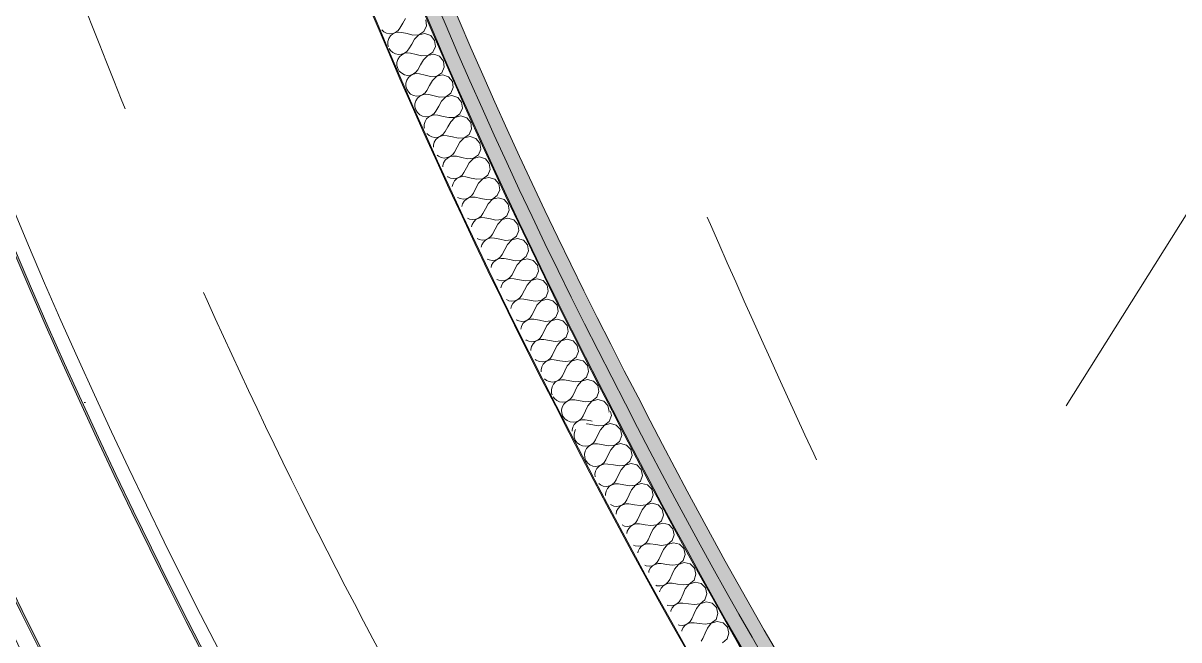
# Model space of a CAD drawing. Header units: millimetres. Extents: x -50172 to 68897, y -80883 to 956680.
# Drawn here: x -41228 to -40004, y -66739 to -66086 of the extents above; entities that cross this region are included whole.
import ezdxf

# ---------------------------------------------------------------- set-up
doc = ezdxf.new("R2010")
doc.units = ezdxf.units.MM
doc.header["$MEASUREMENT"] = 0
for name, pattern in [('Dashed', [564.444447, 282.222223, -282.222223]), ('Double Dashed', [1093.611073, 529.166651, -211.666656, 141.111112, -211.666656]), ('Long Dashed', [1058.333302, 634.99999, -423.333311])]:
    doc.linetypes.add(name, pattern=pattern)
for name, color, linetype in [('A-25-M_Wall_Ext', 7, 'Continuous'), ('A-25-M_Wall_Int', 7, 'Continuous'), ('New_A-15-MG_Structural_Grid_Phase_2', 7, 'Continuous'), ('New_A-25-M_Wall_Int', 7, 'Continuous')]:
    doc.layers.add(name, color=color, linetype=linetype)
for name, color, linetype, lineweight in [('A-25-M_Wall_Ext_Pen_No__1', 7, 'Continuous', 13), ('A-25-M_Wall_Int_Pen_No__1', 7, 'Continuous', 13), ('A-25-M_Wall_Int_Pen_No__150', 7, 'Continuous', 0), ('New_A-25-M_Wall_Int_Pen_No__1', 7, 'Continuous', 13), ('New_A-25-M_Wall_Int_Pen_No__150', 7, 'Continuous', 0), ('New_A-95-P_Drawing_Pen_No__1', 7, 'Continuous', 13)]:
    doc.layers.add(name, color=color, linetype=linetype, lineweight=lineweight)
for name, color, linetype, lineweight, true_color in [('A-25-M_Wall_Ext_Pen_No__107', 7, 'Continuous', 15, 0xa6a6a6), ('A-25-M_Wall_Int_Pen_No__107', 7, 'Continuous', 15, 0xa6a6a6), ('A-25-M_Wall_Int_Pen_No__81', 7, 'Continuous', 20, 0x6a6a6a), ('New_A-15-MG_Structural_Grid_Phase_2_Pen_No__222', 7, 'Continuous', 13, 0x65af33), ('New_A-25-M_Wall_Int_Pen_No__107', 7, 'Continuous', 15, 0xa6a6a6), ('New_A-25-M_Wall_Int_Pen_No__81', 7, 'Continuous', 20, 0x6a6a6a)]:
    doc.layers.add(name, color=color, linetype=linetype, lineweight=lineweight, true_color=true_color)
pattern_1 = [(60, (0, 0), (-43.30127, 25), []), (120, (0, 0), (43.30127, 25), [])]

# ---------------------------------------------------------------- blocks, each defined once
blk = doc.blocks.new('*X334')
at = {"layer": 'New_A-25-M_Wall_Int_Pen_No__150', "linetype": 'Continuous'}
for p, q in [((-40607.5, -66507.7), (-40605.3, -66501.6)), ((-40605.3, -66501.6), (-40606.1, -66497.2)), ((-40630.9, -66510.3), (-40631.5, -66510.3)), ((-40625, -66511.4), (-40630.9, -66510.3)), ((-40619.2, -66512.4), (-40625, -66511.4)), ((-40619.2, -66512.4), (-40612.7, -66511.7)), ((-40612.6, -66511.8), (-40617, -66516.6)), ((-40612.7, -66511.7), (-40607.5, -66507.7)), ((-40606.4, -66509.9), (-40612.6, -66511.8)), ((-40600.1, -66511.7), (-40606.4, -66509.9)), ((-40595.7, -66516.4), (-40600.1, -66511.7)), ((-40644.1, -66517.9), (-40644.8, -66521.1)), ((-40644.8, -66521.1), (-40644.6, -66524.4)), ((-40644.6, -66524.4), (-40643.5, -66527.5)), ((-40643.3, -66516.4), (-40644.1, -66517.9)), ((-40619.6, -66522), (-40622.2, -66527.4)), ((-40617, -66516.6), (-40619.6, -66522)), ((-40596.6, -66528.9), (-40594.4, -66522.8)), ((-40594.4, -66522.8), (-40595.7, -66516.4)), ((-40643.5, -66527.5), (-40641.6, -66530.3)), ((-40641.6, -66530.3), (-40639, -66532.3)), ((-40639, -66532.3), (-40636, -66533.7)), ((-40636, -66533.7), (-40632.7, -66534.1)), ((-40631.6, -66536.3), (-40633.1, -66539.2)), ((-40632.7, -66534.1), (-40629.5, -66533.6)), ((-40629.3, -66534), (-40631.6, -66536.3)), ((-40629.5, -66533.6), (-40626.5, -66532.2)), ((-40626.5, -66532.3), (-40629.3, -66534)), ((-40626.5, -66532.2), (-40624, -66530.1)), ((-40623.3, -66531.5), (-40626.5, -66532.3)), ((-40624, -66530.1), (-40622.2, -66527.4)), ((-40620, -66531.6), (-40623.3, -66531.5)), ((-40614.1, -66532.6), (-40620, -66531.6)), ((-40608.2, -66533.6), (-40614.1, -66532.6)), ((-40606, -66537.9), (-40608.6, -66543.2)), ((-40608.2, -66533.6), (-40601.8, -66532.9)), ((-40601.7, -66533), (-40606, -66537.9)), ((-40601.8, -66532.9), (-40596.6, -66528.9)), ((-40595.5, -66531.1), (-40601.7, -66533)), ((-40589.2, -66532.8), (-40595.5, -66531.1)), ((-40584.7, -66537.5), (-40589.2, -66532.8)), ((-40583.4, -66543.9), (-40584.7, -66537.5)), ((-40633.1, -66539.2), (-40633.8, -66542.5)), ((-40633.8, -66542.5), (-40633.6, -66545.8)), ((-40633.6, -66545.8), (-40632.6, -66548.7)), ((-40632.3, -66549.2), (-40630.6, -66551.6)), ((-40613, -66551.4), (-40611.2, -66548.6)), ((-40608.6, -66543.2), (-40611.2, -66548.6)), ((-40590.8, -66554.1), (-40585.6, -66550)), ((-40585.6, -66550), (-40583.4, -66543.9)), ((-40630.6, -66551.6), (-40628, -66553.7)), ((-40628, -66553.7), (-40625, -66555)), ((-40625, -66555), (-40621.7, -66555.4)), ((-40622.1, -66560.5), (-40622.8, -66563.8)), ((-40620.6, -66557.6), (-40622.1, -66560.5)), ((-40621.7, -66555.4), (-40618.5, -66554.9)), ((-40618.3, -66555.2), (-40620.6, -66557.6)), ((-40618.5, -66554.9), (-40615.5, -66553.5)), ((-40615.4, -66553.6), (-40618.3, -66555.2)), ((-40615.5, -66553.5), (-40613, -66551.4)), ((-40612.3, -66552.8), (-40615.4, -66553.6)), ((-40609, -66552.9), (-40612.3, -66552.8)), ((-40603.1, -66553.8), (-40609, -66552.9)), ((-40597.2, -66554.8), (-40603.1, -66553.8)), ((-40595, -66559), (-40597.6, -66564.4)), ((-40597.2, -66554.8), (-40590.8, -66554.1)), ((-40590.7, -66554.2), (-40595, -66559)), ((-40584.5, -66552.3), (-40590.7, -66554.2)), ((-40578.2, -66553.9), (-40584.5, -66552.3)), ((-40573.7, -66558.6), (-40578.2, -66553.9)), ((-40572.4, -66565), (-40573.7, -66558.6)), ((-40622.8, -66563.8), (-40622.6, -66566.5)), ((-40618.6, -66573.6), (-40616.9, -66574.9)), ((-40616.9, -66574.9), (-40613.9, -66576.2)), ((-40607.4, -66576.1), (-40604.4, -66574.7)), ((-40604.4, -66574.8), (-40607.2, -66576.5)), ((-40604.4, -66574.7), (-40601.9, -66572.6)), ((-40601.2, -66574), (-40604.4, -66574.8)), ((-40601.9, -66572.6), (-40600.1, -66569.8)), ((-40597.9, -66574), (-40601.2, -66574)), ((-40597.6, -66564.4), (-40600.1, -66569.8)), ((-40592, -66575), (-40597.9, -66574)), ((-40586.1, -66576), (-40592, -66575)), ((-40586.1, -66576), (-40579.7, -66575.2)), ((-40579.6, -66575.3), (-40583.9, -66580.2)), ((-40579.7, -66575.2), (-40574.6, -66571.1)), ((-40573.4, -66573.4), (-40579.6, -66575.3)), ((-40574.6, -66571.1), (-40572.4, -66565)), ((-40567.1, -66575), (-40573.4, -66573.4)), ((-40562.6, -66579.7), (-40567.1, -66575)), ((-40613.9, -66576.2), (-40610.6, -66576.6)), ((-40611, -66581.8), (-40611.6, -66585)), ((-40611.6, -66585), (-40611.5, -66586.2)), ((-40609.4, -66578.9), (-40611, -66581.8)), ((-40610.6, -66576.6), (-40607.4, -66576.1)), ((-40607.2, -66576.5), (-40609.4, -66578.9)), ((-40586.4, -66585.6), (-40588.9, -66591)), ((-40583.9, -66580.2), (-40586.4, -66585.6)), ((-40563.4, -66592.2), (-40561.2, -66586)), ((-40561.2, -66586), (-40562.6, -66579.7)), ((-40606.1, -66595.9), (-40605.7, -66596.2)), ((-40605.7, -66596.2), (-40602.7, -66597.4)), ((-40602.7, -66597.4), (-40599.4, -66597.8)), ((-40599.4, -66597.8), (-40596.2, -66597.3)), ((-40596, -66597.7), (-40598.2, -66600)), ((-40596.2, -66597.3), (-40593.2, -66595.9)), ((-40593.2, -66596), (-40596, -66597.7)), ((-40593.2, -66595.9), (-40590.7, -66593.7)), ((-40590, -66595.1), (-40593.2, -66596)), ((-40590.7, -66593.7), (-40588.9, -66591)), ((-40586.7, -66595.2), (-40590, -66595.1)), ((-40580.8, -66596.1), (-40586.7, -66595.2)), ((-40574.9, -66597), (-40580.8, -66596.1)), ((-40574.9, -66597), (-40568.5, -66596.3)), ((-40568.4, -66596.3), (-40572.7, -66601.3)), ((-40568.5, -66596.3), (-40563.4, -66592.2)), ((-40562.2, -66594.4), (-40568.4, -66596.3)), ((-40555.9, -66596), (-40562.2, -66594.4)), ((-40551.4, -66600.7), (-40555.9, -66596)), ((-40599.8, -66603), (-40600.4, -66606.1)), ((-40598.2, -66600), (-40599.8, -66603)), ((-40579.5, -66614.8), (-40577.7, -66612.1)), ((-40575.2, -66606.7), (-40577.7, -66612.1)), ((-40572.7, -66601.3), (-40575.2, -66606.7)), ((-40552.1, -66613.2), (-40550, -66607)), ((-40550, -66607), (-40551.4, -66600.7)), ((-40593.9, -66617.5), (-40591.4, -66618.6)), ((-40591.4, -66618.6), (-40588.1, -66619)), ((-40588.5, -66624.1), (-40588.9, -66626.5)), ((-40587, -66621.2), (-40588.5, -66624.1)), ((-40588.1, -66619), (-40584.9, -66618.4)), ((-40584.7, -66618.8), (-40587, -66621.2)), ((-40584.9, -66618.4), (-40581.9, -66617)), ((-40581.9, -66617.1), (-40584.7, -66618.8)), ((-40581.9, -66617), (-40579.5, -66614.8)), ((-40578.7, -66616.2), (-40581.9, -66617.1)), ((-40575.4, -66616.3), (-40578.7, -66616.2)), ((-40569.5, -66617.2), (-40575.4, -66616.3)), ((-40563.6, -66618.1), (-40569.5, -66617.2)), ((-40561.4, -66622.3), (-40563.9, -66627.7)), ((-40563.6, -66618.1), (-40557.2, -66617.3)), ((-40557.1, -66617.4), (-40561.4, -66622.3)), ((-40557.2, -66617.3), (-40552.1, -66613.2)), ((-40550.9, -66615.4), (-40557.1, -66617.4)), ((-40544.6, -66617), (-40550.9, -66615.4)), ((-40540.1, -66621.6), (-40544.6, -66617)), ((-40538.7, -66628), (-40540.1, -66621.6)), ((-40570.6, -66638.1), (-40568.1, -66635.9)), ((-40568.1, -66635.9), (-40566.4, -66633.1)), ((-40563.9, -66627.7), (-40566.4, -66633.1)), ((-40545.8, -66638.2), (-40540.8, -66634.1)), ((-40539.6, -66636.3), (-40545.8, -66638.3)), ((-40540.8, -66634.1), (-40538.7, -66628)), ((-40533.3, -66637.9), (-40539.6, -66636.3)), ((-40582, -66638.9), (-40580.1, -66639.7)), ((-40580.1, -66639.7), (-40576.8, -66640.1)), ((-40577.1, -66645.2), (-40577.4, -66647)), ((-40575.6, -66642.3), (-40577.1, -66645.2)), ((-40576.8, -66640.1), (-40573.5, -66639.5)), ((-40573.3, -66639.9), (-40575.6, -66642.3)), ((-40573.5, -66639.5), (-40570.6, -66638.1)), ((-40570.5, -66638.2), (-40573.3, -66639.9)), ((-40567.4, -66637.3), (-40570.5, -66638.2)), ((-40564.1, -66637.3), (-40567.4, -66637.3)), ((-40558.2, -66638.2), (-40564.1, -66637.3)), ((-40552.3, -66639.1), (-40558.2, -66638.2)), ((-40552.5, -66648.7), (-40554.9, -66654.1)), ((-40550, -66643.3), (-40552.5, -66648.7)), ((-40552.3, -66639.1), (-40545.8, -66638.2)), ((-40545.8, -66638.3), (-40550, -66643.3)), ((-40528.7, -66642.5), (-40533.3, -66637.9)), ((-40529.4, -66655), (-40527.3, -66648.9)), ((-40527.3, -66648.9), (-40528.7, -66642.5)), ((-40570, -66660.2), (-40568.6, -66660.8)), ((-40568.6, -66660.8), (-40565.3, -66661.1)), ((-40565.3, -66661.1), (-40562.1, -66660.6)), ((-40561.9, -66660.9), (-40564.1, -66663.3)), ((-40562.1, -66660.6), (-40559.1, -66659.1)), ((-40559.1, -66659.2), (-40561.9, -66660.9)), ((-40559.1, -66659.1), (-40556.7, -66656.9)), ((-40555.9, -66658.3), (-40559.1, -66659.2)), ((-40556.7, -66656.9), (-40554.9, -66654.1)), ((-40552.6, -66658.3), (-40555.9, -66658.3)), ((-40546.7, -66659.2), (-40552.6, -66658.3)), ((-40540.8, -66660), (-40546.7, -66659.2)), ((-40540.8, -66660), (-40534.4, -66659.2)), ((-40534.3, -66659.3), (-40538.5, -66664.2)), ((-40534.4, -66659.2), (-40529.4, -66655)), ((-40528.2, -66657.2), (-40534.3, -66659.3)), ((-40521.8, -66658.8), (-40528.2, -66657.2)), ((-40517.2, -66663.4), (-40521.8, -66658.8)), ((-40565.6, -66666.3), (-40565.8, -66667.7)), ((-40564.1, -66663.3), (-40565.6, -66666.3)), ((-40541, -66669.7), (-40543.4, -66675.1)), ((-40538.5, -66664.2), (-40541, -66669.7)), ((-40517.8, -66675.9), (-40515.8, -66669.7)), ((-40515.8, -66669.7), (-40517.2, -66663.4)), ((-40558.2, -66681.4), (-40557.1, -66681.8)), ((-40557.1, -66681.8), (-40553.8, -66682.1)), ((-40552.6, -66684.3), (-40554, -66687.3)), ((-40553.8, -66682.1), (-40550.5, -66681.5)), ((-40550.3, -66681.9), (-40552.6, -66684.3)), ((-40550.5, -66681.5), (-40547.6, -66680.1)), ((-40547.5, -66680.2), (-40550.3, -66681.9)), ((-40547.6, -66680.1), (-40545.2, -66677.9)), ((-40544.4, -66679.3), (-40547.5, -66680.2)), ((-40545.2, -66677.9), (-40543.4, -66675.1)), ((-40541.1, -66679.3), (-40544.4, -66679.3)), ((-40535.2, -66680.1), (-40541.1, -66679.3)), ((-40529.3, -66681), (-40535.2, -66680.1)), ((-40527, -66685.1), (-40529.4, -66690.6)), ((-40529.3, -66681), (-40522.8, -66680.1)), ((-40522.8, -66680.1), (-40527, -66685.1)), ((-40522.8, -66680.1), (-40517.8, -66675.9)), ((-40516.6, -66678.1), (-40522.8, -66680.1)), ((-40510.3, -66679.6), (-40516.6, -66678.1)), ((-40505.7, -66684.2), (-40510.3, -66679.6)), ((-40504.2, -66690.5), (-40505.7, -66684.2)), ((-40554, -66687.3), (-40554.2, -66688.4)), ((-40533.5, -66698.8), (-40531.8, -66696)), ((-40529.4, -66690.6), (-40531.8, -66696)), ((-40511.2, -66700.9), (-40506.2, -66696.7)), ((-40506.2, -66696.7), (-40504.2, -66690.5)), ((-40546.3, -66702.4), (-40545.4, -66702.8)), ((-40545.4, -66702.8), (-40542.1, -66703.1)), ((-40542.4, -66708.3), (-40542.5, -66709.2)), ((-40540.9, -66705.3), (-40542.4, -66708.3)), ((-40542.1, -66703.1), (-40538.9, -66702.5)), ((-40538.7, -66702.9), (-40540.9, -66705.3)), ((-40538.9, -66702.5), (-40536, -66701)), ((-40535.9, -66701.1), (-40538.7, -66702.9)), ((-40536, -66701), (-40533.5, -66698.8)), ((-40532.8, -66700.2), (-40535.9, -66701.1)), ((-40529.5, -66700.2), (-40532.8, -66700.2)), ((-40523.6, -66701), (-40529.5, -66700.2)), ((-40517.7, -66701.8), (-40523.6, -66701)), ((-40517.7, -66701.8), (-40511.2, -66700.9)), ((-40515.3, -66706), (-40517.7, -66711.4)), ((-40511.2, -66701), (-40515.3, -66706)), ((-40505, -66698.9), (-40511.2, -66701)), ((-40498.7, -66700.4), (-40505, -66698.9)), ((-40494.1, -66705), (-40498.7, -66700.4)), ((-40492.5, -66711.3), (-40494.1, -66705)), ((-40527.2, -66723.4), (-40524.3, -66721.9)), ((-40524.2, -66722), (-40527, -66723.8)), ((-40524.3, -66721.9), (-40521.8, -66719.7)), ((-40521.1, -66721.1), (-40524.2, -66722)), ((-40521.8, -66719.7), (-40520.1, -66716.9)), ((-40517.8, -66721.1), (-40521.1, -66721.1)), ((-40517.7, -66711.4), (-40520.1, -66716.9)), ((-40511.9, -66721.8), (-40517.8, -66721.1)), ((-40506, -66722.6), (-40511.9, -66721.8)), ((-40506, -66722.6), (-40499.5, -66721.7)), ((-40499.5, -66721.7), (-40503.6, -66726.8)), ((-40499.5, -66721.7), (-40494.5, -66717.5)), ((-40493.3, -66719.7), (-40499.5, -66721.7)), ((-40494.5, -66717.5), (-40492.5, -66711.3)), ((-40487, -66721.1), (-40493.3, -66719.7)), ((-40482.3, -66725.7), (-40487, -66721.1)), ((-40534.6, -66723.3), (-40533.7, -66723.7)), ((-40533.7, -66723.7), (-40530.4, -66724)), ((-40530.6, -66729.2), (-40530.8, -66730.1)), ((-40529.2, -66726.2), (-40530.6, -66729.2)), ((-40530.4, -66724), (-40527.2, -66723.4)), ((-40527, -66723.8), (-40529.2, -66726.2)), ((-40506, -66732.2), (-40508.3, -66737.7)), ((-40503.6, -66726.8), (-40506, -66732.2)), ((-40482.8, -66738.2), (-40480.8, -66732)), ((-40480.8, -66732), (-40482.3, -66725.7)), ((-40510.1, -66740.5), (-40508.3, -66737.7)), ((-40487.7, -66742.4), (-40482.8, -66738.2))]:
    blk.add_line(p, q, dxfattribs=at)
blk = doc.blocks.new('Wall_57_1', base_point=(-40577, -66482.2))
at = {"layer": 'New_A-25-M_Wall_Int_Pen_No__107', "linetype": 'Continuous'}
for points in [[(-38098.7, -68976.6, -0.158553), (-40590.4, -66489.1), (-40603.7, -66496, 0.15859), (-38104.7, -68990.4)], [(-38092.7, -68962.8, -0.158517), (-40577, -66482.2), (-40590.4, -66489.1, 0.158553), (-38098.7, -68976.6)]]:
    blk.add_hatch(color=256, dxfattribs=at).paths.add_polyline_path(points)
at = {"layer": 'New_A-25-M_Wall_Int_Pen_No__81', "linetype": 'Continuous', "lineweight": 0, "true_color": 0x353535}
for points in [[(-38104.7, -68990.4, -0.15859), (-40603.7, -66496), (-40604.6, -66496.4, 0.158592), (-38105.1, -68991.3)], [(-38125.1, -69037.2, -0.158711), (-40649, -66519.4), (-40649.9, -66519.8, 0.158714), (-38125.5, -69038.1)]]:
    blk.add_hatch(color=250, dxfattribs=at).paths.add_polyline_path(points)
at = {"layer": 'New_A-25-M_Wall_Int_Pen_No__1', "linetype": 'Continuous'}
for radius, start, end in [(5691, 207.0291, 243.0669), (5676, 207.0283, 243.0579), (5707, 207.0299, 243.0763), (5706, 207.0299, 243.0757), (5758, 207.03253, 243.10615), (5757, 207.03247, 243.10557)]:
    blk.add_arc((-35521, -63902.8), radius, start, end, dxfattribs=at)
at = {"layer": 'New_A-25-M_Wall_Int', "color": 250, "lineweight": 50, "true_color": 0x2a2a2a}
blk.add_blockref('*X334', (0, 0), dxfattribs=at)
blk = doc.blocks.new('Wall_199_1', base_point=(-41867.7, -65448.9))
at = {"layer": 'A-25-M_Wall_Ext_Pen_No__107', "linetype": 'Continuous', "lineweight": 0, "true_color": 0x535353}
for points in [[(-41554.1, -65375.8, 0.226795), (-38161.1, -69523.8), (-38160.3, -69522, -0.226793), (-41552.1, -65375.4)], [(-41702.1, -65410.3, 0.226935), (-38224.1, -69662.2), (-38223.3, -69660.3, -0.226933), (-41700.2, -65409.9)]]:
    blk.add_hatch(color=251, dxfattribs=at).paths.add_polyline_path(points)
at = {"layer": 'A-25-M_Wall_Ext_Pen_No__107', "linetype": 'Continuous'}
h = blk.add_hatch(dxfattribs=at)
h.set_pattern_fill('Plaster_0001', color=256, style=0, pattern_type=2)
h.set_pattern_definition([(129.2839, (0, 0), (134.0639, 109.6671), [0, -100]), (129.2839, (-98.69, -16.13), (134.0639, 109.6671), [0, -100])])
h.paths.add_polyline_path([(-41552.1, -65375.4, 0.226793), (-38160.3, -69522), (-38154.1, -69508.4, -0.226779), (-41537.5, -65372)])
h = blk.add_hatch(dxfattribs=at)
h.set_pattern_fill('Plywood_0001', color=256, style=0, pattern_type=2)
h.set_pattern_definition([(0, (0, 0), (0, 200), [])])
h.paths.add_polyline_path([(-41719.6, -65414.4, 0.226951), (-38231.6, -69678.5), (-38224.1, -69662.2, -0.226935), (-41702.1, -65410.3)])
h = blk.add_hatch(dxfattribs=at)
h.set_pattern_fill('Batt_Insulation_0001', color=256, style=0, pattern_type=2)
h.set_pattern_definition(pattern_1)
h.paths.add_polyline_path([(-41817, -65437.1, 0.227038), (-38273, -69769.5), (-38231.6, -69678.5, -0.226951), (-41719.6, -65414.4)])
blk.add_hatch(color=256, dxfattribs=at).paths.add_polyline_path([(-41867.7, -65448.9, 0.227083), (-38294.6, -69816.9), (-38283.4, -69792.3, -0.22706), (-41841.4, -65442.8)])
h = blk.add_hatch(dxfattribs=at)
h.set_pattern_fill('Batt_Insulation_0001', color=256, style=0, pattern_type=2)
h.set_pattern_definition(pattern_1)
h.paths.add_polyline_path([(-41841.4, -65442.8, 0.22706), (-38283.4, -69792.3), (-38273, -69769.5, -0.227038), (-41817, -65437.1)])
at = {"layer": 'A-25-M_Wall_Ext_Pen_No__1', "linetype": 'Continuous'}
for radius, start, end in [(6211.1, 193.72581, 244.83882), (6209.1, 193.72601, 244.83861), (6194.1, 193.72747, 244.83699), (6363.1, 193.71139, 244.85478), (6361.1, 193.71157, 244.85458), (6381.1, 193.70972, 244.85662), (6533.1, 193.69604, 244.87175), (6506.1, 193.69843, 244.86911), (6481.1, 193.70065, 244.86665)]:
    blk.add_arc((-35520.4, -63902.1), radius, start, end, dxfattribs=at)
blk = doc.blocks.new('*X580')
at = {"layer": 'A-25-M_Wall_Int_Pen_No__150', "linetype": 'Continuous'}
for p, q in [((-40826.2, -66085.8), (-40829.2, -66091)), ((-40823.2, -66080.7), (-40826.2, -66085.8)), ((-40801.1, -66088.5), (-40801.9, -66082)), ((-40848.3, -66092.8), (-40846.3, -66094.7)), ((-40846.3, -66094.7), (-40843.4, -66096.2)), ((-40843.4, -66096.2), (-40840.2, -66096.9)), ((-40840.2, -66096.9), (-40836.9, -66096.7)), ((-40836.8, -66097.1), (-40839.2, -66099.2)), ((-40836.9, -66096.7), (-40833.8, -66095.5)), ((-40833.8, -66095.6), (-40836.8, -66097.1)), ((-40833.8, -66095.5), (-40831.2, -66093.6)), ((-40830.6, -66095.1), (-40833.8, -66095.6)), ((-40831.2, -66093.6), (-40829.2, -66091)), ((-40827.3, -66095.4), (-40830.6, -66095.1)), ((-40821.5, -66096.8), (-40827.3, -66095.4)), ((-40815.7, -66098.3), (-40821.5, -66096.8)), ((-40815.7, -66098.3), (-40809.2, -66098)), ((-40809.2, -66098), (-40803.8, -66094.4)), ((-40802.8, -66096.7), (-40809.2, -66098.1)), ((-40803.8, -66094.4), (-40801.1, -66088.5)), ((-40796.7, -66098.9), (-40802.8, -66096.7)), ((-40841, -66102), (-40841.9, -66105.2)), ((-40841.9, -66105.2), (-40841.9, -66108.5)), ((-40841.9, -66108.5), (-40841.4, -66110.5)), ((-40839.2, -66099.2), (-40841, -66102)), ((-40816.8, -66107.8), (-40819.8, -66113)), ((-40813.8, -66102.7), (-40816.8, -66107.8)), ((-40809.2, -66098.1), (-40813.8, -66102.7)), ((-40792.6, -66103.9), (-40796.7, -66098.9)), ((-40791.7, -66110.4), (-40792.6, -66103.9)), ((-40840.6, -66112.4), (-40839.3, -66114.5)), ((-40839.3, -66114.5), (-40836.9, -66116.8)), ((-40836.9, -66116.8), (-40834, -66118.3)), ((-40834, -66118.3), (-40830.8, -66119)), ((-40829.8, -66121.3), (-40831.5, -66124.1)), ((-40830.8, -66119), (-40827.5, -66118.7)), ((-40827.3, -66119.1), (-40829.8, -66121.3)), ((-40827.5, -66118.7), (-40824.4, -66117.6)), ((-40824.4, -66117.6), (-40827.3, -66119.1)), ((-40824.4, -66117.6), (-40821.8, -66115.6)), ((-40821.2, -66117.1), (-40824.4, -66117.6)), ((-40821.8, -66115.6), (-40819.8, -66113)), ((-40817.9, -66117.4), (-40821.2, -66117.1)), ((-40812.1, -66118.8), (-40817.9, -66117.4)), ((-40806.3, -66120.2), (-40812.1, -66118.8)), ((-40806.3, -66120.2), (-40799.8, -66119.9)), ((-40799.8, -66120), (-40804.4, -66124.6)), ((-40799.8, -66119.9), (-40794.4, -66116.3)), ((-40793.4, -66118.6), (-40799.8, -66120)), ((-40794.4, -66116.3), (-40791.7, -66110.4)), ((-40787.3, -66120.7), (-40793.4, -66118.6)), ((-40783.1, -66125.8), (-40787.3, -66120.7)), ((-40832.4, -66127.2), (-40832.5, -66130.5)), ((-40832.5, -66130.5), (-40831.6, -66133.7)), ((-40831.5, -66124.1), (-40832.4, -66127.2)), ((-40831.6, -66133.7), (-40829.9, -66136.6)), ((-40807.4, -66129.8), (-40810.3, -66135)), ((-40804.4, -66124.6), (-40807.4, -66129.8)), ((-40784.9, -66138.2), (-40782.3, -66132.2)), ((-40782.3, -66132.2), (-40783.1, -66125.8)), ((-40829.9, -66136.6), (-40827.4, -66138.8)), ((-40827.4, -66138.8), (-40824.5, -66140.3)), ((-40824.5, -66140.3), (-40821.3, -66141)), ((-40822, -66146.1), (-40822.9, -66149.3)), ((-40820.3, -66143.3), (-40822, -66146.1)), ((-40821.3, -66141), (-40818, -66140.7)), ((-40817.8, -66141.1), (-40820.3, -66143.3)), ((-40818, -66140.7), (-40814.9, -66139.5)), ((-40814.9, -66139.6), (-40817.8, -66141.1)), ((-40814.9, -66139.5), (-40812.3, -66137.6)), ((-40811.7, -66139), (-40814.9, -66139.6)), ((-40812.3, -66137.6), (-40810.3, -66135)), ((-40808.4, -66139.3), (-40811.7, -66139)), ((-40802.6, -66140.7), (-40808.4, -66139.3)), ((-40796.8, -66142.1), (-40802.6, -66140.7)), ((-40794.9, -66146.5), (-40797.8, -66151.7)), ((-40796.8, -66142.1), (-40790.3, -66141.8)), ((-40790.2, -66141.9), (-40794.9, -66146.5)), ((-40790.3, -66141.8), (-40784.9, -66138.2)), ((-40783.9, -66140.5), (-40790.2, -66141.9)), ((-40777.7, -66142.6), (-40783.9, -66140.5)), ((-40773.6, -66147.6), (-40777.7, -66142.6)), ((-40822.9, -66149.3), (-40822.9, -66152.6)), ((-40822.9, -66152.6), (-40822, -66155.7)), ((-40822, -66155.7), (-40820.3, -66158.6)), ((-40820.3, -66158.6), (-40817.9, -66160.8)), ((-40802.7, -66159.5), (-40800.7, -66156.9)), ((-40797.8, -66151.7), (-40800.7, -66156.9)), ((-40775.3, -66160), (-40772.7, -66154)), ((-40772.7, -66154), (-40773.6, -66147.6)), ((-40817.9, -66160.8), (-40814.9, -66162.3)), ((-40814.9, -66162.3), (-40811.7, -66162.9)), ((-40812.4, -66168), (-40813.3, -66171.2)), ((-40813.3, -66171.2), (-40813.3, -66174.5)), ((-40810.7, -66165.2), (-40812.4, -66168)), ((-40811.7, -66162.9), (-40808.4, -66162.6)), ((-40808.2, -66163), (-40810.7, -66165.2)), ((-40808.4, -66162.6), (-40805.3, -66161.5)), ((-40805.3, -66161.6), (-40808.2, -66163)), ((-40805.3, -66161.5), (-40802.7, -66159.5)), ((-40802.1, -66161), (-40805.3, -66161.6)), ((-40798.8, -66161.3), (-40802.1, -66161)), ((-40793, -66162.6), (-40798.8, -66161.3)), ((-40787.2, -66164), (-40793, -66162.6)), ((-40785.3, -66168.3), (-40788.2, -66173.5)), ((-40787.2, -66164), (-40780.7, -66163.7)), ((-40780.6, -66163.7), (-40785.3, -66168.3)), ((-40780.7, -66163.7), (-40775.3, -66160)), ((-40774.3, -66162.3), (-40780.6, -66163.7)), ((-40768.1, -66164.3), (-40774.3, -66162.3)), ((-40764, -66169.3), (-40768.1, -66164.3)), ((-40763.1, -66175.8), (-40764, -66169.3)), ((-40813.3, -66174.5), (-40812.4, -66177.7)), ((-40812.4, -66177.7), (-40810.6, -66180.5)), ((-40810.6, -66180.5), (-40808.2, -66182.8)), ((-40808.2, -66182.8), (-40805.2, -66184.2)), ((-40798.7, -66184.6), (-40795.7, -66183.4)), ((-40795.6, -66183.5), (-40798.5, -66184.9)), ((-40795.7, -66183.4), (-40793, -66181.4)), ((-40792.4, -66182.8), (-40795.6, -66183.5)), ((-40793, -66181.4), (-40791.1, -66178.8)), ((-40789.1, -66183.1), (-40792.4, -66182.8)), ((-40788.2, -66173.5), (-40791.1, -66178.8)), ((-40783.3, -66184.5), (-40789.1, -66183.1)), ((-40771, -66185.5), (-40765.7, -66181.7)), ((-40765.7, -66181.7), (-40763.1, -66175.8)), ((-40805.2, -66184.2), (-40802, -66184.8)), ((-40802.7, -66190), (-40803.6, -66193.2)), ((-40803.6, -66193.2), (-40803.5, -66196.5)), ((-40801, -66187.2), (-40802.7, -66190)), ((-40802, -66184.8), (-40798.7, -66184.6)), ((-40798.5, -66184.9), (-40801, -66187.2)), ((-40777.5, -66185.8), (-40783.3, -66184.5)), ((-40778.4, -66195.4), (-40781.3, -66200.6)), ((-40775.5, -66190.2), (-40778.4, -66195.4)), ((-40777.5, -66185.8), (-40771, -66185.5)), ((-40771, -66185.5), (-40775.5, -66190.2)), ((-40764.6, -66184), (-40771, -66185.5)), ((-40758.5, -66186.1), (-40764.6, -66184)), ((-40754.3, -66191.1), (-40758.5, -66186.1)), ((-40753.3, -66197.5), (-40754.3, -66191.1)), ((-40803.5, -66196.5), (-40803.4, -66196.8)), ((-40800.6, -66202.6), (-40798.4, -66204.7)), ((-40798.4, -66204.7), (-40795.5, -66206.1)), ((-40795.5, -66206.1), (-40792.2, -66206.7)), ((-40792.2, -66206.7), (-40788.9, -66206.4)), ((-40788.8, -66206.8), (-40791.2, -66209)), ((-40788.9, -66206.4), (-40785.9, -66205.2)), ((-40785.8, -66205.3), (-40788.8, -66206.8)), ((-40785.9, -66205.2), (-40783.3, -66203.2)), ((-40782.6, -66204.7), (-40785.8, -66205.3)), ((-40783.3, -66203.2), (-40781.3, -66200.6)), ((-40779.3, -66205), (-40782.6, -66204.7)), ((-40773.5, -66206.3), (-40779.3, -66205)), ((-40767.7, -66207.6), (-40773.5, -66206.3)), ((-40767.7, -66207.6), (-40761.2, -66207.2)), ((-40761.2, -66207.3), (-40765.7, -66211.9)), ((-40761.2, -66207.2), (-40755.9, -66203.5)), ((-40754.9, -66205.8), (-40761.2, -66207.3)), ((-40755.9, -66203.5), (-40753.3, -66197.5)), ((-40748.7, -66207.8), (-40754.9, -66205.8)), ((-40744.5, -66212.7), (-40748.7, -66207.8)), ((-40792.9, -66211.9), (-40793.7, -66215)), ((-40793.7, -66215), (-40793.7, -66217.1)), ((-40791.2, -66209), (-40792.9, -66211.9)), ((-40768.6, -66217.2), (-40771.5, -66222.4)), ((-40765.7, -66211.9), (-40768.6, -66217.2)), ((-40746, -66225.2), (-40743.5, -66219.2)), ((-40743.5, -66219.2), (-40744.5, -66212.7)), ((-40789.7, -66225.5), (-40788.5, -66226.5)), ((-40788.5, -66226.5), (-40785.6, -66228)), ((-40785.6, -66228), (-40782.3, -66228.6)), ((-40781.3, -66230.9), (-40783, -66233.7)), ((-40782.3, -66228.6), (-40779.1, -66228.2)), ((-40778.9, -66228.6), (-40781.3, -66230.9)), ((-40779.1, -66228.2), (-40776, -66227)), ((-40776, -66227.1), (-40778.9, -66228.6)), ((-40776, -66227), (-40773.4, -66225)), ((-40772.8, -66226.5), (-40776, -66227.1)), ((-40773.4, -66225), (-40771.5, -66222.4)), ((-40769.5, -66226.7), (-40772.8, -66226.5)), ((-40763.7, -66228), (-40769.5, -66226.7)), ((-40757.8, -66229.3), (-40763.7, -66228)), ((-40757.8, -66229.3), (-40751.3, -66228.9)), ((-40751.3, -66229), (-40755.9, -66233.7)), ((-40751.3, -66228.9), (-40746, -66225.2)), ((-40745, -66227.5), (-40751.3, -66229)), ((-40738.8, -66229.4), (-40745, -66227.5)), ((-40734.6, -66234.4), (-40738.8, -66229.4)), ((-40783, -66233.7), (-40783.8, -66236.9)), ((-40783.8, -66236.9), (-40783.8, -66237.8)), ((-40763.5, -66246.8), (-40761.5, -66244.1)), ((-40758.7, -66238.9), (-40761.5, -66244.1)), ((-40755.9, -66233.7), (-40758.7, -66238.9)), ((-40736.1, -66246.8), (-40733.6, -66240.8)), ((-40733.6, -66240.8), (-40734.6, -66234.4)), ((-40778.9, -66248.1), (-40778.6, -66248.4)), ((-40778.6, -66248.4), (-40775.6, -66249.8)), ((-40775.6, -66249.8), (-40772.4, -66250.4)), ((-40773, -66255.5), (-40773.8, -66258.6)), ((-40771.3, -66252.7), (-40773, -66255.5)), ((-40772.4, -66250.4), (-40769.1, -66250)), ((-40768.9, -66250.4), (-40771.3, -66252.7)), ((-40769.1, -66250), (-40766.1, -66248.8)), ((-40766, -66248.9), (-40768.9, -66250.4)), ((-40766.1, -66248.8), (-40763.5, -66246.8)), ((-40762.8, -66248.2), (-40766, -66248.9)), ((-40759.5, -66248.5), (-40762.8, -66248.2)), ((-40753.7, -66249.8), (-40759.5, -66248.5)), ((-40747.9, -66251), (-40753.7, -66249.8)), ((-40745.9, -66255.4), (-40748.7, -66260.6)), ((-40747.9, -66251), (-40741.4, -66250.6)), ((-40741.3, -66250.7), (-40745.9, -66255.4)), ((-40741.4, -66250.6), (-40736.1, -66246.8)), ((-40735, -66249.1), (-40741.3, -66250.7)), ((-40728.8, -66251.1), (-40735, -66249.1)), ((-40724.6, -66256), (-40728.8, -66251.1)), ((-40723.6, -66262.4), (-40724.6, -66256)), ((-40756, -66270.5), (-40753.4, -66268.5)), ((-40753.4, -66268.5), (-40751.5, -66265.9)), ((-40748.7, -66260.6), (-40751.5, -66265.9)), ((-40731.3, -66272.2), (-40726.1, -66268.4)), ((-40726.1, -66268.4), (-40723.6, -66262.4)), ((-40768.3, -66270.3), (-40765.6, -66271.6)), ((-40765.6, -66271.6), (-40762.3, -66272.1)), ((-40762.9, -66277.3), (-40763.6, -66280)), ((-40761.3, -66274.4), (-40762.9, -66277.3)), ((-40762.3, -66272.1), (-40759.1, -66271.8)), ((-40758.9, -66272.2), (-40761.3, -66274.4)), ((-40759.1, -66271.8), (-40756, -66270.5)), ((-40756, -66270.6), (-40758.9, -66272.2)), ((-40752.8, -66270), (-40756, -66270.6)), ((-40749.5, -66270.2), (-40752.8, -66270)), ((-40743.7, -66271.4), (-40749.5, -66270.2)), ((-40737.8, -66272.7), (-40743.7, -66271.4)), ((-40735.8, -66277), (-40738.6, -66282.3)), ((-40737.8, -66272.7), (-40731.3, -66272.2)), ((-40731.3, -66272.3), (-40735.8, -66277)), ((-40725, -66270.7), (-40731.3, -66272.3)), ((-40718.8, -66272.6), (-40725, -66270.7)), ((-40714.5, -66277.6), (-40718.8, -66272.6)), ((-40713.5, -66284), (-40714.5, -66277.6)), ((-40757.8, -66292.2), (-40755.4, -66293.3)), ((-40755.4, -66293.3), (-40752.2, -66293.9)), ((-40752.2, -66293.9), (-40748.9, -66293.5)), ((-40748.7, -66293.9), (-40751.1, -66296.1)), ((-40748.9, -66293.5), (-40745.9, -66292.2)), ((-40745.8, -66292.3), (-40748.7, -66293.9)), ((-40745.9, -66292.2), (-40743.3, -66290.2)), ((-40742.6, -66291.6), (-40745.8, -66292.3)), ((-40743.3, -66290.2), (-40741.4, -66287.5)), ((-40739.4, -66291.9), (-40742.6, -66291.6)), ((-40738.6, -66282.3), (-40741.4, -66287.5)), ((-40733.5, -66293.1), (-40739.4, -66291.9)), ((-40727.7, -66294.3), (-40733.5, -66293.1)), ((-40727.7, -66294.3), (-40721.2, -66293.8)), ((-40721.1, -66293.9), (-40725.6, -66298.6)), ((-40721.2, -66293.8), (-40715.9, -66290)), ((-40714.9, -66292.3), (-40721.1, -66293.9)), ((-40715.9, -66290), (-40713.5, -66284)), ((-40708.6, -66294.2), (-40714.9, -66292.3)), ((-40752.8, -66299), (-40753.4, -66301.4)), ((-40751.1, -66296.1), (-40752.8, -66299)), ((-40728.4, -66303.9), (-40731.2, -66309.2)), ((-40725.6, -66298.6), (-40728.4, -66303.9)), ((-40704.3, -66299.1), (-40708.6, -66294.2)), ((-40705.7, -66311.5), (-40703.3, -66305.5)), ((-40703.3, -66305.5), (-40704.3, -66299.1)), ((-40747.3, -66314), (-40745.2, -66315)), ((-40745.2, -66315), (-40742, -66315.5)), ((-40740.9, -66317.8), (-40742.5, -66320.7)), ((-40742, -66315.5), (-40738.7, -66315.2)), ((-40738.5, -66315.5), (-40740.9, -66317.8)), ((-40738.7, -66315.2), (-40735.7, -66313.9)), ((-40735.6, -66314), (-40738.5, -66315.5)), ((-40735.7, -66313.9), (-40733.1, -66311.8)), ((-40732.4, -66313.3), (-40735.6, -66314)), ((-40733.1, -66311.8), (-40731.2, -66309.2)), ((-40729.1, -66313.5), (-40732.4, -66313.3)), ((-40723.3, -66314.7), (-40729.1, -66313.5)), ((-40717.4, -66315.9), (-40723.3, -66314.7)), ((-40717.4, -66315.9), (-40711, -66315.4)), ((-40710.9, -66315.4), (-40715.4, -66320.2)), ((-40711, -66315.4), (-40705.7, -66311.5)), ((-40704.6, -66313.8), (-40710.9, -66315.4)), ((-40698.4, -66315.7), (-40704.6, -66313.8)), ((-40694.1, -66320.5), (-40698.4, -66315.7)), ((-40742.5, -66320.7), (-40743.1, -66322.9)), ((-40718.1, -66325.5), (-40720.9, -66330.8)), ((-40715.4, -66320.2), (-40718.1, -66325.5)), ((-40695.4, -66333), (-40693, -66327)), ((-40693, -66327), (-40694.1, -66320.5)), ((-40736.9, -66335.7), (-40734.9, -66336.6)), ((-40734.9, -66336.6), (-40731.6, -66337.2)), ((-40732.2, -66342.3), (-40732.7, -66344.5)), ((-40730.5, -66339.4), (-40732.2, -66342.3)), ((-40731.6, -66337.2), (-40728.4, -66336.8)), ((-40728.2, -66337.1), (-40730.5, -66339.4)), ((-40728.4, -66336.8), (-40725.3, -66335.5)), ((-40725.3, -66335.6), (-40728.2, -66337.1)), ((-40725.3, -66335.5), (-40722.8, -66333.4)), ((-40722.1, -66334.9), (-40725.3, -66335.6)), ((-40722.8, -66333.4), (-40720.9, -66330.8)), ((-40718.8, -66335.1), (-40722.1, -66334.9)), ((-40713, -66336.2), (-40718.8, -66335.1)), ((-40707.1, -66337.4), (-40713, -66336.2)), ((-40705, -66341.7), (-40707.8, -66347)), ((-40707.1, -66337.4), (-40700.6, -66336.9)), ((-40700.6, -66337), (-40705, -66341.7)), ((-40700.6, -66336.9), (-40695.4, -66333)), ((-40694.3, -66335.3), (-40700.6, -66337)), ((-40688.1, -66337.1), (-40694.3, -66335.3)), ((-40683.7, -66342), (-40688.1, -66337.1)), ((-40682.6, -66348.4), (-40683.7, -66342)), ((-40714.9, -66357.1), (-40712.4, -66355)), ((-40712.4, -66355), (-40710.5, -66352.3)), ((-40707.8, -66347), (-40710.5, -66352.3)), ((-40690.2, -66358.3), (-40685, -66354.4)), ((-40685, -66354.4), (-40682.6, -66348.4)), ((-40726.6, -66357.3), (-40724.5, -66358.2)), ((-40724.5, -66358.2), (-40721.2, -66358.8)), ((-40721.7, -66363.9), (-40722.3, -66366.3)), ((-40720.1, -66361), (-40721.7, -66363.9)), ((-40721.2, -66358.8), (-40718, -66358.3)), ((-40717.8, -66358.7), (-40720.1, -66361)), ((-40718, -66358.3), (-40714.9, -66357.1)), ((-40714.9, -66357.1), (-40717.8, -66358.7)), ((-40711.7, -66356.4), (-40714.9, -66357.1)), ((-40708.4, -66356.6), (-40711.7, -66356.4)), ((-40702.6, -66357.7), (-40708.4, -66356.6)), ((-40696.7, -66358.9), (-40702.6, -66357.7)), ((-40694.6, -66363.2), (-40697.3, -66368.5)), ((-40696.7, -66358.9), (-40690.2, -66358.3)), ((-40690.2, -66358.4), (-40694.6, -66363.2)), ((-40683.9, -66356.7), (-40690.2, -66358.4)), ((-40677.7, -66358.5), (-40683.9, -66356.7)), ((-40673.3, -66363.4), (-40677.7, -66358.5)), ((-40672.2, -66369.8), (-40673.3, -66363.4)), ((-40716.3, -66378.7), (-40714, -66379.8)), ((-40707.5, -66379.9), (-40704.4, -66378.6)), ((-40704.4, -66378.7), (-40707.3, -66380.3)), ((-40704.4, -66378.6), (-40701.9, -66376.5)), ((-40701.2, -66377.9), (-40704.4, -66378.7)), ((-40701.9, -66376.5), (-40700, -66373.8)), ((-40697.9, -66378.1), (-40701.2, -66377.9)), ((-40697.3, -66368.5), (-40700, -66373.8)), ((-40692.1, -66379.2), (-40697.9, -66378.1)), ((-40686.2, -66380.3), (-40692.1, -66379.2)), ((-40679.7, -66379.7), (-40674.5, -66375.8)), ((-40673.4, -66378.1), (-40679.7, -66379.8)), ((-40674.5, -66375.8), (-40672.2, -66369.8)), ((-40667.2, -66379.9), (-40673.4, -66378.1)), ((-40714, -66379.8), (-40710.7, -66380.3)), ((-40711.2, -66385.4), (-40711.8, -66388.1)), ((-40709.6, -66382.6), (-40711.2, -66385.4)), ((-40710.7, -66380.3), (-40707.5, -66379.9)), ((-40707.3, -66380.3), (-40709.6, -66382.6)), ((-40686.8, -66389.9), (-40689.5, -66395.3)), ((-40684.1, -66384.6), (-40686.8, -66389.9)), ((-40686.2, -66380.3), (-40679.7, -66379.7)), ((-40679.7, -66379.8), (-40684.1, -66384.6)), ((-40662.8, -66384.7), (-40667.2, -66379.9)), ((-40664, -66397.2), (-40661.6, -66391.1)), ((-40661.6, -66391.1), (-40662.8, -66384.7)), ((-40706.1, -66400.1), (-40703.4, -66401.3)), ((-40703.4, -66401.3), (-40700.1, -66401.8)), ((-40699, -66404.1), (-40700.6, -66407)), ((-40700.1, -66401.8), (-40696.9, -66401.4)), ((-40696.7, -66401.7), (-40699, -66404.1)), ((-40696.9, -66401.4), (-40693.9, -66400.1)), ((-40693.8, -66400.1), (-40696.7, -66401.7)), ((-40693.9, -66400.1), (-40691.3, -66398)), ((-40690.6, -66399.4), (-40693.8, -66400.1)), ((-40691.3, -66398), (-40689.5, -66395.3)), ((-40687.3, -66399.5), (-40690.6, -66399.4)), ((-40681.5, -66400.6), (-40687.3, -66399.5)), ((-40675.6, -66401.7), (-40681.5, -66400.6)), ((-40675.6, -66401.7), (-40669.1, -66401.1)), ((-40669.1, -66401.2), (-40673.5, -66406)), ((-40669.1, -66401.1), (-40664, -66397.2)), ((-40662.8, -66399.4), (-40669.1, -66401.2)), ((-40656.6, -66401.2), (-40662.8, -66399.4)), ((-40652.2, -66406), (-40656.6, -66401.2)), ((-40700.6, -66407), (-40701.3, -66410.1)), ((-40676.2, -66411.3), (-40678.8, -66416.7)), ((-40673.5, -66406), (-40676.2, -66411.3)), ((-40653.3, -66418.5), (-40651, -66412.4)), ((-40651, -66412.4), (-40652.2, -66406)), ((-40696, -66421.2), (-40695.7, -66421.5)), ((-40695.7, -66421.5), (-40692.7, -66422.8)), ((-40692.7, -66422.8), (-40689.5, -66423.3)), ((-40689.9, -66428.4), (-40690.6, -66431.6)), ((-40688.3, -66425.5), (-40689.9, -66428.4)), ((-40689.5, -66423.3), (-40686.2, -66422.8)), ((-40686, -66423.2), (-40688.3, -66425.5)), ((-40686.2, -66422.8), (-40683.2, -66421.5)), ((-40683.1, -66421.6), (-40686, -66423.2)), ((-40683.2, -66421.5), (-40680.7, -66419.4)), ((-40680, -66420.8), (-40683.1, -66421.6)), ((-40680.7, -66419.4), (-40678.8, -66416.7)), ((-40676.7, -66421), (-40680, -66420.8)), ((-40670.8, -66422), (-40676.7, -66421)), ((-40664.9, -66423.1), (-40670.8, -66422)), ((-40662.8, -66427.4), (-40665.4, -66432.7)), ((-40664.9, -66423.1), (-40658.5, -66422.4)), ((-40658.4, -66422.5), (-40662.8, -66427.4)), ((-40658.5, -66422.4), (-40653.3, -66418.5)), ((-40652.2, -66420.7), (-40658.4, -66422.5)), ((-40645.9, -66422.5), (-40652.2, -66420.7)), ((-40641.5, -66427.3), (-40645.9, -66422.5)), ((-40640.3, -66433.7), (-40641.5, -66427.3)), ((-40690.6, -66431.6), (-40690.6, -66432.5)), ((-40672.4, -66442.9), (-40669.9, -66440.8)), ((-40669.9, -66440.8), (-40668.1, -66438)), ((-40665.4, -66432.7), (-40668.1, -66438)), ((-40647.7, -66443.7), (-40642.5, -66439.8)), ((-40642.5, -66439.8), (-40640.3, -66433.7)), ((-40686.1, -66442), (-40685, -66442.9)), ((-40685, -66442.9), (-40681.9, -66444.2)), ((-40681.9, -66444.2), (-40678.7, -66444.7)), ((-40679.1, -66449.8), (-40679.8, -66453)), ((-40679.8, -66453), (-40679.7, -66455.3)), ((-40677.5, -66446.9), (-40679.1, -66449.8)), ((-40678.7, -66444.7), (-40675.4, -66444.2)), ((-40675.2, -66444.6), (-40677.5, -66446.9)), ((-40675.4, -66444.2), (-40672.4, -66442.9)), ((-40672.4, -66443), (-40675.2, -66444.6)), ((-40669.2, -66442.2), (-40672.4, -66443)), ((-40665.9, -66442.3), (-40669.2, -66442.2)), ((-40660, -66443.4), (-40665.9, -66442.3)), ((-40654.2, -66444.4), (-40660, -66443.4)), ((-40652, -66448.7), (-40654.6, -66454)), ((-40654.2, -66444.4), (-40647.7, -66443.7)), ((-40647.7, -66443.8), (-40652, -66448.7)), ((-40641.4, -66442), (-40647.7, -66443.8)), ((-40635.1, -66443.7), (-40641.4, -66442)), ((-40630.7, -66448.5), (-40635.1, -66443.7)), ((-40629.4, -66454.9), (-40630.7, -66448.5)), ((-40676.2, -66462.6), (-40674.1, -66464.3)), ((-40674.1, -66464.3), (-40671.1, -66465.6)), ((-40664.6, -66465.6), (-40661.6, -66464.2)), ((-40661.5, -66464.3), (-40664.4, -66465.9)), ((-40661.6, -66464.2), (-40659.1, -66462.1)), ((-40658.3, -66463.5), (-40661.5, -66464.3)), ((-40659.1, -66462.1), (-40657.2, -66459.4)), ((-40655.1, -66463.6), (-40658.3, -66463.5)), ((-40654.6, -66454), (-40657.2, -66459.4)), ((-40649.2, -66464.6), (-40655.1, -66463.6)), ((-40643.3, -66465.7), (-40649.2, -66464.6)), ((-40643.3, -66465.7), (-40636.8, -66465)), ((-40636.8, -66465.1), (-40641.1, -66469.9)), ((-40636.8, -66465), (-40631.7, -66461)), ((-40630.6, -66463.2), (-40636.8, -66465.1)), ((-40631.7, -66461), (-40629.4, -66454.9)), ((-40624.3, -66464.9), (-40630.6, -66463.2)), ((-40619.8, -66469.7), (-40624.3, -66464.9)), ((-40671.1, -66465.6), (-40667.8, -66466)), ((-40668.2, -66471.2), (-40668.9, -66474.4)), ((-40668.9, -66474.4), (-40668.7, -66477.7)), ((-40666.7, -66468.3), (-40668.2, -66471.2)), ((-40667.8, -66466), (-40664.6, -66465.6)), ((-40664.4, -66465.9), (-40666.7, -66468.3)), ((-40643.7, -66475.3), (-40646.3, -66480.6)), ((-40641.1, -66469.9), (-40643.7, -66475.3)), ((-40620.8, -66482.1), (-40618.5, -66476)), ((-40618.5, -66476), (-40619.8, -66469.7)), ((-40668.7, -66477.7), (-40668.1, -66479.4)), ((-40667.1, -66481.7), (-40665.7, -66483.6)), ((-40665.7, -66483.6), (-40663.2, -66485.6)), ((-40663.2, -66485.6), (-40660.1, -66486.9)), ((-40660.1, -66486.9), (-40656.9, -66487.4)), ((-40655.7, -66489.6), (-40657.3, -66492.5)), ((-40656.9, -66487.4), (-40653.6, -66486.9)), ((-40653.4, -66487.2), (-40655.7, -66489.6)), ((-40653.6, -66486.9), (-40650.6, -66485.5)), ((-40650.6, -66485.6), (-40653.4, -66487.2)), ((-40650.6, -66485.5), (-40648.1, -66483.4)), ((-40647.4, -66484.8), (-40650.6, -66485.6)), ((-40648.1, -66483.4), (-40646.3, -66480.6)), ((-40644.1, -66484.9), (-40647.4, -66484.8)), ((-40638.2, -66485.9), (-40644.1, -66484.9)), ((-40632.4, -66486.9), (-40638.2, -66485.9)), ((-40632.4, -66486.9), (-40625.9, -66486.2)), ((-40625.9, -66486.3), (-40630.2, -66491.1)), ((-40625.9, -66486.2), (-40620.8, -66482.1)), ((-40619.6, -66484.4), (-40625.9, -66486.3)), ((-40613.3, -66486.1), (-40619.6, -66484.4)), ((-40608.9, -66490.8), (-40613.3, -66486.1)), ((-40657.3, -66492.5), (-40658, -66495.7)), ((-40658, -66495.7), (-40657.7, -66499)), ((-40657.7, -66499), (-40656.6, -66502.2)), ((-40637.1, -66504.6), (-40635.3, -66501.9)), ((-40632.7, -66496.5), (-40635.3, -66501.9)), ((-40630.2, -66491.1), (-40632.7, -66496.5)), ((-40607.6, -66497.2), (-40608.9, -66490.8)), ((-40607.9, -66498.1), (-40607.6, -66497.2)), ((-40656.6, -66502.2), (-40654.7, -66504.9)), ((-40654.7, -66504.9), (-40652.1, -66506.9)), ((-40652.1, -66506.9), (-40649.1, -66508.2)), ((-40649.1, -66508.2), (-40645.8, -66508.6)), ((-40646.2, -66513.8), (-40646.9, -66517)), ((-40644.7, -66510.9), (-40646.2, -66513.8)), ((-40645.8, -66508.6), (-40642.6, -66508.1)), ((-40642.4, -66508.5), (-40644.7, -66510.9)), ((-40642.6, -66508.1), (-40639.6, -66506.8)), ((-40639.6, -66506.9), (-40642.4, -66508.5)), ((-40639.6, -66506.8), (-40637.1, -66504.6)), ((-40636.4, -66506), (-40639.6, -66506.9)), ((-40633.1, -66506.1), (-40636.4, -66506)), ((-40627.2, -66507.1), (-40633.1, -66506.1)), ((-40625.7, -66507.3), (-40627.2, -66507.1)), ((-40646.9, -66517), (-40646.8, -66518.2))]:
    blk.add_line(p, q, dxfattribs=at)
blk = doc.blocks.new('Wall_243_1', base_point=(-41179.5, -64565.6))
at = {"layer": 'A-25-M_Wall_Int_Pen_No__107', "linetype": 'Continuous'}
for points in [[(-40577, -66482.2, -0.088953), (-41179.5, -64565.6), (-41194.3, -64568.1, 0.088925), (-40590.4, -66489.1)], [(-40590.4, -66489.1, -0.088925), (-41194.3, -64568.1), (-41209.1, -64570.5, 0.088898), (-40603.7, -66496)]]:
    blk.add_hatch(color=256, dxfattribs=at).paths.add_polyline_path(points)
at = {"layer": 'A-25-M_Wall_Int_Pen_No__81', "linetype": 'Continuous', "lineweight": 0, "true_color": 0x353535}
for points in [[(-40649, -66519.4, -0.088807), (-41259.5, -64578.8), (-41260.5, -64579, 0.088806), (-40649.9, -66519.8)], [(-40603.7, -66496, -0.088898), (-41209.1, -64570.5), (-41210.1, -64570.7, 0.088897), (-40604.6, -66496.4)]]:
    blk.add_hatch(color=250, dxfattribs=at).paths.add_polyline_path(points)
at = {"layer": 'A-25-M_Wall_Int_Pen_No__1', "linetype": 'Continuous'}
for radius, start, end in [(5691, 187.2836, 207.6166), (5773, 187.31293, 207.61241), (5772, 187.31258, 207.61246), (5722, 187.2948, 207.615), (5721, 187.2945, 207.615), (5706, 187.2891, 207.6158)]:
    blk.add_arc((-35534.4, -63844.1), radius, start, end, dxfattribs=at)
at = {"layer": 'A-25-M_Wall_Int', "color": 250, "lineweight": 50, "true_color": 0x2a2a2a}
blk.add_blockref('*X580', (0, 0), dxfattribs=at)
blk = doc.blocks.new('Standard grid marker_25')
at = {"layer": 'New_A-15-MG_Structural_Grid_Phase_2_Pen_No__222', "linetype": 'Double Dashed'}
blk.add_arc((0, 0), 6044.1, 0, 51.07835, dxfattribs=at)

msp = doc.modelspace()

# ---------------------------------------------------------------- linework, layer by layer
at = {"layer": 'New_A-95-P_Drawing_Pen_No__1', "linetype": 'Long Dashed'}
msp.add_line((-40686, -67387.7), (-29924.8, -50231.3), dxfattribs=at)
at = {"layer": 'New_A-95-P_Drawing_Pen_No__1', "linetype": 'Dashed'}
msp.add_arc((-30673.6, -62024.1), 10716.3, 191.39318, 206.60116, dxfattribs=at)

# ---------------------------------------------------------------- block references
at = {"layer": 'A-25-M_Wall_Ext', "color": 250, "lineweight": 50, "true_color": 0x2a2a2a}
msp.add_blockref('Wall_199_1', (-41867.7, -65448.9), dxfattribs=at)
at = {"layer": 'A-25-M_Wall_Int', "color": 250, "lineweight": 50, "true_color": 0x2a2a2a}
msp.add_blockref('Wall_243_1', (-41179.5, -64565.6), dxfattribs=at)
at = {"layer": 'New_A-15-MG_Structural_Grid_Phase_2', "color": 8, "linetype": 'Continuous', "lineweight": 15, "zscale": 1000, "rotation": 193.7422622324414}
msp.add_blockref('Standard grid marker_25', (-35520.4, -63902.1), dxfattribs=at)
at = {"layer": 'New_A-25-M_Wall_Int', "color": 250, "lineweight": 50, "true_color": 0x2a2a2a}
msp.add_blockref('Wall_57_1', (-40577, -66482.2), dxfattribs=at)

doc.saveas('drawing.dxf')
